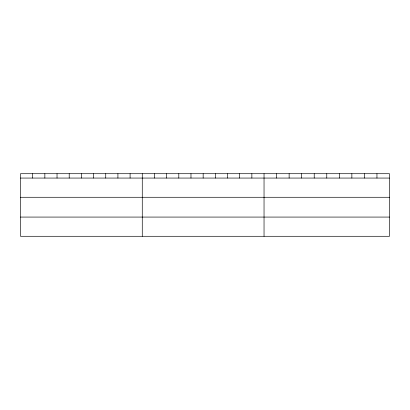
<?xml version="1.0" encoding="UTF-8"?>
<svg xmlns="http://www.w3.org/2000/svg" width="410" height="410" viewBox="0 0 410 410"><rect width="100%" height="100%" fill="white"/><g stroke="black" fill="none" stroke-linecap="round" stroke-linejoin="round"><path stroke-width="0.61" d="M389.5 178.063L389.5 236.288L20.5 236.288L20.5 173.712L389.5 173.712L389.5 178.063L20.5 178.063M20.5 197.277L389.5 197.277M20.5 217.074L389.5 217.074M376.954 173.712L376.954 178.063M364.408 173.712L364.408 178.063M351.862 173.712L351.862 178.063M339.316 173.712L339.316 178.063M326.77 173.712L326.77 178.063M314.224 173.712L314.224 178.063M301.678 173.712L301.678 178.063M289.132 173.712L289.132 178.063M276.586 173.712L276.586 178.063M264.04 173.712L264.04 236.288M251.863 173.712L251.863 178.063M239.686 173.712L239.686 178.063M227.509 173.712L227.509 178.063M215.332 173.712L215.332 178.063M203.155 173.712L203.155 178.063M190.978 173.712L190.978 178.063M178.801 173.712L178.801 178.063M166.624 173.712L166.624 178.063M154.447 173.712L154.447 178.063M142.27 173.712L142.27 236.288M130.093 173.712L130.093 178.063M117.916 173.712L117.916 178.063M105.739 173.712L105.739 178.063M93.562 173.712L93.562 178.063M81.385 173.712L81.385 178.063M69.208 173.712L69.208 178.063M57.031 173.712L57.031 178.063M44.854 173.712L44.854 178.063M32.677 173.712L32.677 178.063"/></g></svg>
